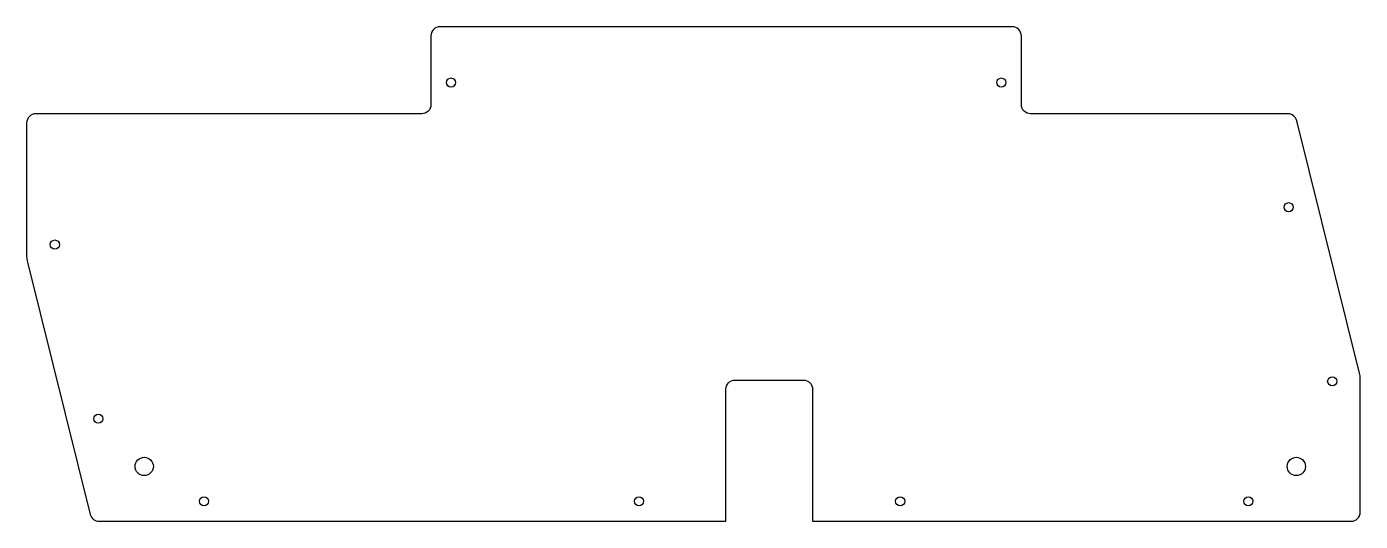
# Model space of a CAD drawing. Header units: millimetres. Extents: x -284 to 8, y -10 to 98.
import ezdxf

# ---------------------------------------------------------------- set-up
doc = ezdxf.new("R2010")
doc.units = ezdxf.units.MM
doc.layers.get('0').update_dxf_attribs({"linetype": 'CONTINUOUS'})

msp = doc.modelspace()

# ---------------------------------------------------------------- linework, layer by layer
msp.add_lwpolyline([(-111.89, 18.89), (-111.89, -10), (6, -10, 0.414214), (8, -8), (8, 21.23, 0.061163), (7.85, 22.44), (-5.91, 77.63, 0.344328), (-7.85, 79.15), (-64.2, 79.15, -0.414214), (-66.2, 81.15), (-66.2, 96.2, 0.414214), (-68.2, 98.2), (-193.45, 98.2, 0.414214), (-195.45, 96.2), (-195.45, 81.15, -0.414214), (-197.45, 79.15), (-281.94, 79.15, 0.414214), (-283.94, 77.15), (-283.94, 47.92, 0.061163), (-283.79, 46.71), (-270.03, -8.48, 0.344328), (-268.09, -10), (-130.89, -10), (-130.89, 18.89, -0.414214), (-128.89, 20.89), (-113.89, 20.89, -0.414214)], format="xyb", close=True)
for centre, radius in [((-191.06, 85.98), 1), ((-70.59, 85.98), 1), ((-7.68, 58.71), 1), ((-277.78, 50.54), 1), ((1.85, 20.61), 1), ((-268.26, 12.44), 1), ((-258.21, 2), 2), ((-6, 2), 2), ((-245.12, -5.61), 1), ((-149.88, -5.61), 1), ((-92.72, -5.61), 1), ((-16.52, -5.61), 1)]:
    msp.add_circle(centre, radius)

doc.saveas('drawing.dxf')
